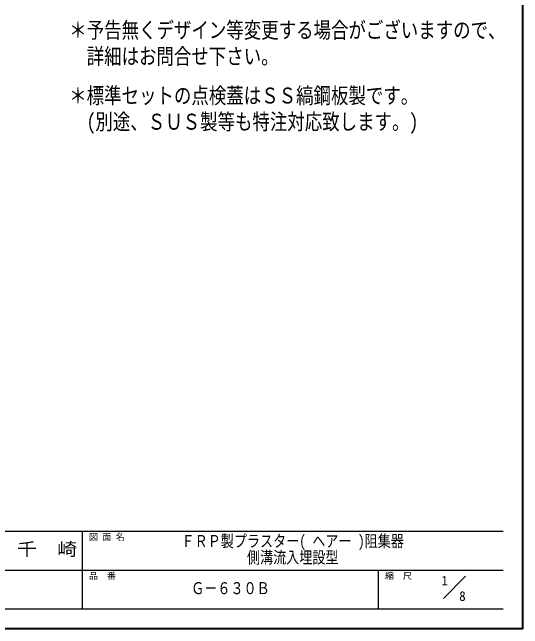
# Model space of a CAD drawing. Units: millimetres at full size, sheet at 1:8; details may follow other scales. Extents: x -1669 to 1571, y -1130 to 1118.
# Drawn here: x 635 to 1571, y -1130 to 1 of the extents above; entities that cross this region are included whole.
import ezdxf
from ezdxf.enums import TextEntityAlignment as Align

# ---------------------------------------------------------------- set-up
doc = ezdxf.new("R2010")
doc.units = ezdxf.units.MM
doc.header["$LTSCALE"] = 8
doc.layers.add('0-0_ﾚｲﾔ1', color=4, linetype='Continuous', lineweight=9)
doc.styles.add('ＭＳ ゴシック', font='')
doc.styles.get('ＭＳ ゴシック').set_extended_font_data('MS Gothic')

msp = doc.modelspace()

# ---------------------------------------------------------------- linework, layer by layer
at = {"layer": '0-0_ﾚｲﾔ1', "color": 1, "lineweight": 40}
for q in [(1571.448, 1118.218), (-1668.552, -1129.782)]:
    msp.add_line((1571.448, -1129.782), q, dxfattribs=at)
at = {"layer": '0-0_ﾚｲﾔ1', "color": 6, "lineweight": 25}
for p, q in [((-48.552, -950.925), (1535.448, -950.925)), ((764.019, -1093.782), (764.019, -950.925)), ((549.734, -1022.353), (1535.448, -1022.353)), ((1306.876, -1093.782), (1306.876, -1022.353)), ((1535.448, -1093.782), (-48.552, -1093.782))]:
    msp.add_line(p, q, dxfattribs=at)
at = {"layer": '0-0_ﾚｲﾔ1', "color": 7, "lineweight": 18}
msp.add_line((1426.47, -1074.188), (1466.876, -1033.782), dxfattribs=at)

# ---------------------------------------------------------------- texts
at = {"layer": '0-0_ﾚｲﾔ1', "color": 7, "style": 'ＭＳ ゴシック'}
for s, height, width, p in [('＊予告無くデザイン等変更する場合がございますので、', 29.33, 0.8, (739.781, -55.449)), ('詳細はお問合せ下さい。', 29.33, 0.8, (771.781, -103.449)), ('＊標準セットの点検蓋はＳＳ縞鋼板製です。', 29.33, 0.8, (739.781, -175.449)), ('(別途、ＳＵＳ製等も特注対応致します。)', 29.33, 0.8, (771.781, -223.449)), ('ＦＲＰ製プラスター( ヘアー )阻集器', 21.99, 0.8, (945.734, -986.639)), ('千\u3000崎', 23.46, 1.15, (644.019, -1002.639)), ('側溝流入埋設型', 21.99, 0.8, (1065.734, -1016.639)), ('Ｇ－６３０Ｂ', 21.99, 0.8, (963.448, -1073.068))]:
    msp.add_text(s, height=height, dxfattribs=dict(at, width=width)).set_placement(p, align=Align.BOTTOM_LEFT)
for s, height, p in [('図 面 名', 11.73, (776.019, -970.925)), ('品\u3000番', 11.73, (776.019, -1042.353)), ('縮\u3000尺', 11.73, (1318.876, -1042.353)), ('1', 17.6, (1422.406, -1055.801)), ('8', 17.6, (1454.982, -1084.104))]:
    msp.add_text(s, height=height, dxfattribs=at).set_placement(p, align=Align.BOTTOM_LEFT)

doc.saveas('drawing.dxf')
